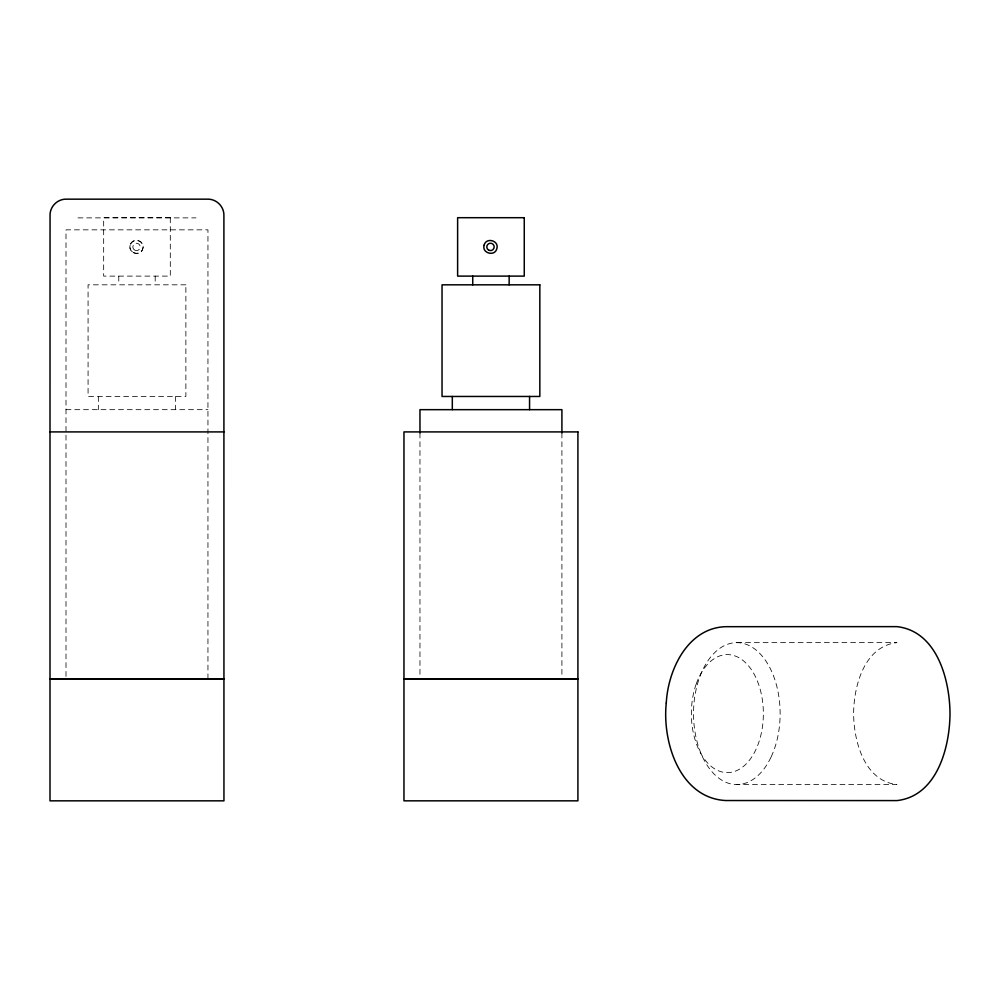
<?xml version="1.0" encoding="UTF-8"?>
<svg xmlns="http://www.w3.org/2000/svg" width="1000" height="1000" viewBox="0 0 1000 1000"><rect width="100%" height="100%" fill="white"/><g stroke="black" fill="none" stroke-linecap="round" stroke-linejoin="round"><path stroke-width="0.75" stroke-dasharray="5 3.75" d="M77.962 217.875L195.987 217.875M66 409.663L207.95 409.663M736.838 642.638L896.938 642.638C864.338 646.275 853.787 685.837 853.625 713.612C853.787 741.388 864.338 780.95 896.938 784.587L736.838 784.587M561.912 433L561.912 677.262M419.963 433L419.963 677.262M207.95 678.812L207.95 229.838L66 229.838L66 677.262M175.6 396.463L175.6 409.663M155.188 276.112L155.188 284.825M118.775 276.112L118.775 284.825M98.35 396.463L98.35 409.663M130.15 245.2C127.65 253.3 141.012 256.875 142.887 248.612C145.4 240.512 132.037 236.938 130.15 245.2M170.3 217.7L103.663 217.7L103.663 276.112L170.3 276.112L170.3 217.7M185.875 284.825L88.075 284.825L88.075 396.463L185.875 396.463L185.875 284.825M134.688 250.1A3.675 3.675 0 0 0 140.2 246.912A3.675 3.675 0 0 0 134.688 243.725A3.675 3.675 0 0 0 134.688 250.1M133.225 252.625A6.6 6.6 0 0 0 143.112 246.912A6.6 6.6 0 0 0 133.225 241.2A6.6 6.6 0 0 0 133.225 252.625M771.188 756.812A70.975 43.3 -90 0 0 742.487 643.25A70.975 43.3 -90 0 0 696.825 740.775A70.975 43.3 -90 0 0 771.188 756.812M696.175 684.112A59.013 36 90 0 0 727.35 772.625A59.013 36 90 0 0 758.538 684.112A59.013 36 90 0 0 696.175 684.112"/><path stroke-width="1.5" d="M50 431.912L50.05 215.938C49.588 206.637 57.525 198.7 66.825 199.163L207.125 199.163C216.425 198.7 224.363 206.637 223.9 215.938L223.95 800.837L50 800.837L50 431.912L223.95 431.912M50 678.812L223.95 678.812M403.963 678.812L577.913 678.812M50 679L223.95 679M403.963 679L577.913 679M561.912 433L561.912 409.663L419.963 409.663L419.963 433M529.562 396.463L529.562 409.663M509.15 276.112L509.15 284.825M472.738 276.112L472.738 284.825M452.312 396.463L452.312 409.663M666.275 703C662.1 741.762 679.675 798.2 725.812 800.537L896.938 800.588C936.875 796.137 949.8 747.65 950 713.612C949.8 679.575 936.875 631.087 896.938 626.638L725.812 626.688C687.825 627.712 668 669.762 666.275 703M484.113 245.2C481.613 253.3 494.975 256.875 496.85 248.612C499.363 240.512 486 236.938 484.113 245.2M524.263 217.7L457.625 217.7L457.625 276.112L524.263 276.112L524.263 217.7M539.837 284.825L442.038 284.825L442.038 396.463L539.837 396.463L539.837 284.825M577.913 431.912L403.963 431.912L403.963 800.837L577.913 800.837L577.913 431.912M488.65 250.1A3.675 3.675 0 0 0 494.162 246.912A3.675 3.675 0 0 0 488.65 243.725A3.675 3.675 0 0 0 488.65 250.1"/></g></svg>
